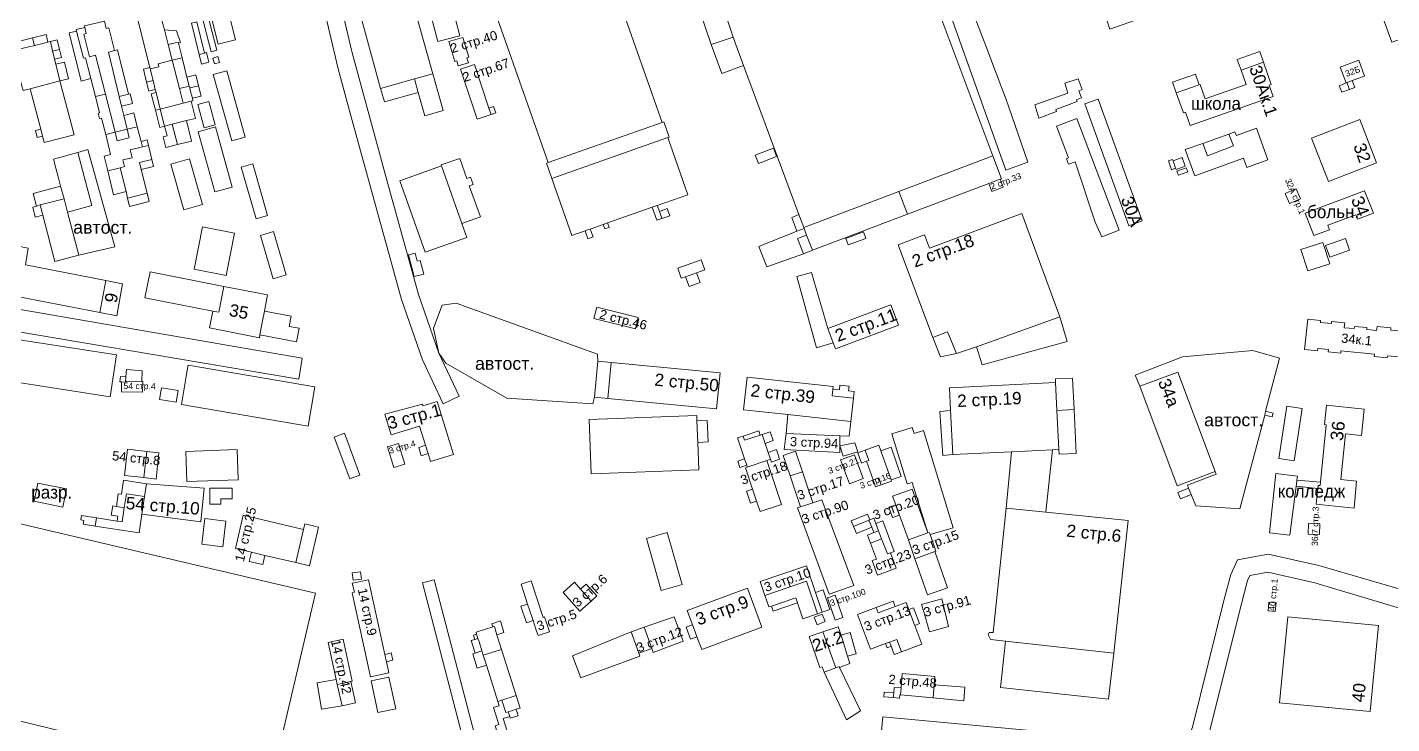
# Model space of a CAD drawing. Header units: metres. Extents: x 9999 to 15101, y 6965 to 11034.
# Drawn here: x 13205 to 13978, y 8313 to 8708 of the extents above; entities that cross this region are included whole.
import ezdxf
from ezdxf.enums import TextEntityAlignment as Align

# ---------------------------------------------------------------- set-up
doc = ezdxf.new("R2010")
doc.units = ezdxf.units.M
doc.header["$MEASUREMENT"] = 0
for name, color, linetype, lineweight in [('Слой 14', 7, 'Continuous', 0), ('Слой 25', 7, 'Continuous', 0), ('Слой 3', 7, 'Continuous', 0), ('Слой 53', 7, 'Continuous', 0), ('Слой 8', 7, 'Continuous', 0), ('Слой 9', 7, 'Continuous', 0)]:
    doc.layers.add(name, color=color, linetype=linetype, lineweight=lineweight)
doc.styles.add('Style-arial', font='arial.shx')
doc.styles.add('Style-p131', font='p131.shx')

msp = doc.modelspace()

# ---------------------------------------------------------------- linework, layer by layer
at = {"layer": 'Слой 14', "color": 8, "linetype": 'Continuous', "lineweight": 0, "flags": 128}
for points in [[(13233.58, 8636.55), (13239.27, 8638.24), (13254.57, 8583.22), (13234.13, 8578.35), (13227.78, 8602.79), (13241.59, 8606.46), (13233.58, 8636.55)], [(13438.08, 8522.88), (13435.16, 8537.06), (13440, 8550.02), (13447.86, 8551.2), (13527.99, 8522.39), (13528.23, 8518.4), (13526.28, 8497.9), (13525.37, 8494.1), (13476.53, 8497.37), (13442.1, 8517.28), (13438.08, 8522.88)], [(13877.92, 8455.87), (13856.82, 8512.17), (13835.31, 8504.11), (13832.65, 8510.38), (13859.41, 8520.88), (13899.23, 8524.31), (13914.42, 8520.02), (13906.49, 8490.12), (13905.96, 8487.82), (13891.95, 8434.78), (13866.9, 8436.49), (13864.26, 8442.76), (13862.74, 8446.43), (13862.19, 8448.06), (13878.46, 8454.27), (13877.92, 8455.87)]]:
    msp.add_lwpolyline(points, close=True, dxfattribs=at)
at = {"layer": 'Слой 25', "color": 8, "linetype": 'Continuous', "lineweight": 0, "flags": 128}
for points in [[(13737.35, 8724.57), (13748.28, 8695.99), (13752.48, 8685), (13754.74, 8679.1), (13756.1, 8675.52), (13757.85, 8670.94), (13759.3, 8667.16), (13771.84, 8631.04), (13759.36, 8626.56), (13626.24, 9000.32)], [(13354.24, 8840.96), (13388.8, 8693.76), (13409.28, 8618.88), (13426.56, 8556.16), (13438.08, 8522.88), (13449.6, 8498.56), (13440.56, 8494.28), (13428.79, 8519.14), (13416.98, 8553.29), (13388.13, 8658.06), (13381.14, 8683.91), (13343.97, 8841.09)], [(13146.88, 8556.8), (13207.52, 8546.56), (13360.64, 8520), (13358.72, 8508.16), (13152.93, 8542.89)]]:
    msp.add_lwpolyline(points, dxfattribs=at)
msp.add_lwpolyline([(14009.85, 8381.28), (14008.73, 8370.5), (13934.36, 8392.82), (13907.67, 8398.76), (13897.47, 8396.87), (13896.17, 8394.06), (13892.76, 8380.97), (13874.47, 8307.85), (13869.33, 8295.51), (13858, 8291.27), (13688.68, 8306.84), (13689.6, 8316.8), (13856.64, 8301.44), (13861.76, 8303.36), (13864.96, 8311.04), (13882.88, 8382.72), (13886.72, 8397.44), (13890.56, 8405.76), (13907.84, 8408.96), (13936.64, 8402.56), (14009.85, 8381.28)], close=True, dxfattribs=at)
at = {"layer": 'Слой 3', "color": 8, "linetype": 'Continuous', "lineweight": 0, "flags": 128}
for points in [[(13775.89, 8807.23), (13780.31, 8808.78), (13785.77, 8810.7), (13783.31, 8817.4), (13798.41, 8822.93), (13787.08, 8853.85), (13740.19, 8836.67), (13739.01, 8839.92), (13789.9, 8858.56), (13791.07, 8855.36), (13802.69, 8823.65), (13806.63, 8812.9), (13788.32, 8806.46), (13819.23, 8718.67), (13852.58, 8730.41), (13856.32, 8719.79), (13818.29, 8706.4), (13814.76, 8716.43), (13808.62, 8714.27), (13775.89, 8807.23)], [(13584.72, 8757.75), (13690.73, 8797.99), (13751.96, 8634.62), (13698.78, 8614.49), (13644.81, 8594.06), (13642.01, 8601.37), (13610.78, 8685.82), (13604.86, 8701.98), (13598.2, 8721.49), (13591.92, 8738.52), (13588.13, 8748.64), (13584.72, 8757.75)], [(14001.16, 8673.46), (13999.55, 8672.88), (13993.38, 8670.63), (13982.47, 8700.61), (13978.05, 8699), (13958.05, 8753.97), (13970.26, 8758.41), (14001.16, 8673.46)], [(13385.57, 8744.31), (13393.12, 8746.38), (13393.65, 8744.45), (13415.25, 8750.36), (13434.75, 8681.17), (13424.28, 8678.25), (13405.12, 8672.9), (13386.33, 8741.52), (13385.57, 8744.31)], [(13532.1, 8745.93), (13564.53, 8653.6), (13499.97, 8630.92), (13467.54, 8723.26), (13532.1, 8745.93)], [(13322.98, 8700.46), (13313.11, 8697.97), (13305.88, 8726.7), (13315.75, 8729.19), (13322.98, 8700.46)], [(13274.32, 8684.7), (13267.86, 8710.26), (13267.01, 8713.62), (13265.63, 8713.27), (13264.31, 8718.47), (13286.15, 8723.99), (13288.46, 8714.86), (13283.66, 8713.65), (13280.83, 8712.93), (13282.63, 8705.97), (13284.78, 8697.71), (13284.96, 8697.01), (13287.08, 8688.86), (13279, 8686.81), (13279.41, 8685.18), (13274.51, 8683.94), (13274.32, 8684.7)], [(13312.39, 8694.46), (13309.1, 8693.61), (13302.28, 8719.88), (13305.57, 8720.73), (13312.39, 8694.46)], [(13585.7, 8717.22), (13598.2, 8721.49), (13604.86, 8701.98), (13592.35, 8697.71), (13585.7, 8717.22)], [(13433.44, 8715.2), (13445.86, 8718.48), (13450.02, 8702.75), (13437.6, 8699.46), (13433.44, 8715.2)], [(13243.52, 8668.21), (13240.95, 8678.44), (13237.99, 8690.25), (13236.73, 8689.93), (13232.82, 8705.36), (13232.59, 8706.25), (13237.5, 8707.45), (13238.34, 8703.99), (13236.97, 8703.65), (13240.1, 8690.82), (13243.67, 8691.69), (13249.26, 8669.67), (13243.52, 8668.21)], [(13259.64, 8657.62), (13261.57, 8649.7), (13254.74, 8648.04), (13249.26, 8669.67), (13243.67, 8691.69), (13240.1, 8690.82), (13236.97, 8703.65), (13238.34, 8703.99), (13237.5, 8707.45), (13237.3, 8708.28), (13248.66, 8711.05), (13249.7, 8706.76), (13251.16, 8707.11), (13254.29, 8694.28), (13250.91, 8693.45), (13257.04, 8668.3), (13258.37, 8662.83), (13259.64, 8657.62)], [(13290.53, 8698.56), (13290.38, 8699.16), (13284.78, 8697.71), (13282.63, 8705.97), (13289.44, 8705.44), (13291.68, 8698.88), (13290.53, 8698.56)], [(13300.91, 8710.51), (13305.29, 8692.9), (13302.28, 8692.15), (13297.91, 8709.76), (13300.91, 8710.51)], [(13198.43, 8699.1), (13199.49, 8694.86), (13209.01, 8697.18), (13213.74, 8698.34), (13216.62, 8699.04), (13218.02, 8699.38), (13219.32, 8694.05), (13220, 8691.25), (13220.45, 8689.44), (13221.13, 8686.63), (13223.46, 8677.12), (13206.62, 8672.72), (13202.6, 8671.66), (13202.09, 8673.59), (13200.24, 8680.68), (13196.79, 8693.87), (13171.92, 8687.36), (13170.71, 8692.01), (13195.44, 8699.09), (13195.59, 8698.33), (13198.43, 8699.1)], [(13207.96, 8701.49), (13209.01, 8697.18), (13199.49, 8694.86), (13198.43, 8699.1), (13207.96, 8701.49)], [(13209.01, 8697.18), (13207.96, 8701.49), (13215.57, 8703.34), (13216.62, 8699.04), (13213.74, 8698.34), (13209.01, 8697.18)], [(13223.25, 8695.01), (13219.32, 8694.05), (13218.02, 8699.38), (13221.95, 8700.34), (13223.25, 8695.01)], [(13290.38, 8699.16), (13290.53, 8698.56), (13292.64, 8690.26), (13287.08, 8688.86), (13284.96, 8697.01), (13284.78, 8697.71), (13290.38, 8699.16)], [(13447.12, 8688.21), (13443.72, 8699.37), (13451.62, 8701.78), (13455.02, 8690.61), (13453.95, 8690.29), (13454.85, 8687.34), (13449.13, 8685.6), (13448.24, 8688.55), (13447.12, 8688.21)], [(13610.78, 8685.82), (13598.37, 8681.26), (13592.35, 8697.71), (13604.86, 8701.98), (13610.78, 8685.82)], [(13219.32, 8694.05), (13223.25, 8695.01), (13224.38, 8690.4), (13220.45, 8689.44), (13220, 8691.25), (13219.32, 8694.05)], [(13262.24, 8669.57), (13257.04, 8668.3), (13250.91, 8693.45), (13254.29, 8694.28), (13256.03, 8694.7), (13262.24, 8669.57)], [(13279.41, 8685.18), (13279, 8686.81), (13287.08, 8688.86), (13291.15, 8672.74), (13293.25, 8664.43), (13280.28, 8661.15), (13277.91, 8670.52), (13277.47, 8672.25), (13276.2, 8677.29), (13274.51, 8683.94), (13279.41, 8685.18)], [(13287.08, 8688.86), (13292.64, 8690.26), (13295.4, 8679.33), (13296.71, 8674.15), (13291.15, 8672.74), (13287.08, 8688.86)], [(13305.29, 8692.9), (13306.43, 8693.18), (13307.79, 8687.7), (13303.65, 8686.67), (13302.28, 8692.15), (13305.29, 8692.9)], [(13311.01, 8686.74), (13310.03, 8690.1), (13312.87, 8690.93), (13313.85, 8687.56), (13311.01, 8686.74)], [(13892.54, 8683.3), (13890.42, 8689.33), (13903.13, 8693.8), (13905.25, 8687.78), (13892.54, 8683.3)], [(13952.55, 8676.16), (13952.04, 8675.97), (13948.7, 8684.97), (13959.23, 8688.87), (13962.56, 8679.88), (13955.53, 8677.27), (13955.08, 8677.1), (13952.55, 8676.16)], [(13274.51, 8683.94), (13276.2, 8677.29), (13272.57, 8676.37), (13270.7, 8683.78), (13274.32, 8684.7), (13274.51, 8683.94)], [(13295.4, 8679.33), (13300.45, 8680.6), (13302.02, 8674.41), (13296.97, 8673.14), (13296.71, 8674.15), (13295.4, 8679.33)], [(13328.38, 8645.21), (13320.8, 8643.1), (13310.33, 8680.69), (13317.92, 8682.8), (13328.38, 8645.21)], [(13424.28, 8678.25), (13434.75, 8681.17), (13440.56, 8660.35), (13430.09, 8657.42), (13426.4, 8670.65), (13424.28, 8678.25)], [(13466.46, 8661.74), (13467.66, 8658.15), (13459.73, 8655.51), (13450.29, 8683.84), (13458.22, 8686.49), (13466.46, 8661.74)], [(13868.78, 8674.94), (13855.88, 8670.4), (13853.79, 8676.33), (13866.69, 8680.87), (13868.78, 8674.94)], [(13905.25, 8687.78), (13909.7, 8675.13), (13908.45, 8674.69), (13910.68, 8668.36), (13863.77, 8651.86), (13861.09, 8659.49), (13859.87, 8659.06), (13855.88, 8670.4), (13868.78, 8674.94), (13869.32, 8675.13), (13872.19, 8666.96), (13895.41, 8675.13), (13892.54, 8683.3), (13905.25, 8687.78)], [(13206.62, 8672.72), (13223.46, 8677.12), (13231.44, 8646.61), (13214.6, 8642.2), (13213.65, 8645.85), (13212.62, 8649.78), (13206.62, 8672.72)], [(13276.2, 8677.29), (13277.47, 8672.25), (13273.84, 8671.34), (13272.57, 8676.37), (13276.2, 8677.29)], [(13291.15, 8672.74), (13296.71, 8674.15), (13296.97, 8673.14), (13297.47, 8671.17), (13298.45, 8667.26), (13298.81, 8665.84), (13297.71, 8665.56), (13293.25, 8664.43), (13291.15, 8672.74)], [(13297.47, 8671.17), (13296.97, 8673.14), (13302.02, 8674.41), (13303.5, 8668.54), (13298.45, 8667.26), (13297.47, 8671.17)], [(13792.76, 8675.82), (13800.23, 8678.31), (13802.54, 8672.31), (13800.57, 8671.56), (13802.15, 8667.46), (13799.34, 8666.39), (13799.67, 8665.52), (13787.68, 8660.91), (13788.08, 8659.87), (13778.07, 8656.02), (13775.72, 8663.5), (13794.48, 8670.23), (13792.76, 8675.82)], [(13952.55, 8676.16), (13953.98, 8672.31), (13949.57, 8670.68), (13948.1, 8674.41), (13952.04, 8675.97), (13952.55, 8676.16)], [(13952.55, 8676.16), (13955.08, 8677.1), (13955.53, 8677.27), (13956.96, 8673.42), (13953.98, 8672.31), (13952.55, 8676.16)], [(13249.36, 8646.73), (13246.9, 8655.97), (13245.79, 8655.78), (13245.05, 8658.8), (13245.93, 8659.04), (13243.52, 8668.21), (13249.26, 8669.67), (13254.74, 8648.04), (13249.36, 8646.73)], [(13257.04, 8668.3), (13262.24, 8669.57), (13263.26, 8669.82), (13264.59, 8664.35), (13258.37, 8662.83), (13257.04, 8668.3)], [(13277.91, 8670.52), (13280.28, 8661.15), (13277.58, 8660.47), (13275.21, 8669.84), (13277.91, 8670.52)], [(13280.28, 8661.15), (13293.25, 8664.43), (13297.71, 8665.56), (13300.15, 8655.9), (13295.1, 8654.62), (13287.11, 8652.6), (13282.72, 8651.49), (13280.28, 8661.15)], [(13305.15, 8650.45), (13301.49, 8663.75), (13307.75, 8665.47), (13311.41, 8652.17), (13305.15, 8650.45)], [(13804.03, 8664.07), (13811.54, 8666.78), (13836.5, 8597.78), (13828.99, 8595.06), (13804.03, 8664.07)], [(13261.57, 8649.7), (13259.64, 8657.62), (13265.35, 8659.02), (13267.29, 8651.1), (13261.57, 8649.7)], [(13282.72, 8651.49), (13280.03, 8650.8), (13277.58, 8660.47), (13280.28, 8661.15), (13282.72, 8651.49)], [(13466.46, 8661.74), (13469.12, 8662.63), (13470.32, 8659.03), (13467.66, 8658.15), (13466.46, 8661.74)], [(13212.62, 8649.78), (13213.65, 8645.85), (13210.55, 8645.05), (13209.53, 8648.97), (13212.62, 8649.78)], [(13260.1, 8628.56), (13257.59, 8627.94), (13250.5, 8626.21), (13248.46, 8634.57), (13252.11, 8635.46), (13249.36, 8646.73), (13254.74, 8648.04), (13255.91, 8643.24), (13262.74, 8644.91), (13261.57, 8649.7), (13267.29, 8651.1), (13269.39, 8642.88), (13270.16, 8639.87), (13263.18, 8638.17), (13264.28, 8633.63), (13259.17, 8632.38), (13260.1, 8628.56)], [(13255.91, 8643.24), (13254.74, 8648.04), (13261.57, 8649.7), (13262.74, 8644.91), (13255.91, 8643.24)], [(13287.11, 8652.6), (13290.03, 8641.03), (13283.38, 8639.35), (13281.85, 8645.4), (13284.12, 8645.97), (13282.72, 8651.49), (13287.11, 8652.6)], [(13287.11, 8652.6), (13295.1, 8654.62), (13298.02, 8643.06), (13290.03, 8641.03), (13287.11, 8652.6)], [(13311.13, 8614.23), (13301.7, 8648.32), (13311.55, 8651.05), (13320.99, 8616.95), (13311.13, 8614.23)], [(13502.12, 8621.93), (13499.08, 8630.57), (13499.97, 8630.92), (13564.53, 8653.6), (13565.58, 8653.97), (13568.62, 8645.33), (13567.8, 8645.04), (13502.12, 8621.93)], [(13799.52, 8655.84), (13823.52, 8592.64), (13813.62, 8588.79), (13809.92, 8597.12), (13798.51, 8631.28), (13794.83, 8629.9), (13793.65, 8633.04), (13794.84, 8633.49), (13788.08, 8651.56), (13799.52, 8655.84)], [(13860.96, 8638.24), (13870.88, 8641.76), (13873.49, 8634.76), (13888.37, 8640.29), (13885.6, 8647.04), (13889.1, 8648.37), (13889.9, 8646.14), (13901.38, 8650.28), (13907.82, 8632.37), (13895.75, 8628.03), (13893.86, 8633.29), (13866.3, 8623.38), (13860.96, 8638.24)], [(13932.5, 8644.65), (13959.81, 8655.26), (13969.37, 8630.68), (13942.05, 8620.07), (13932.5, 8644.65)], [(13269.39, 8642.88), (13272.93, 8643.79), (13273.6, 8640.6), (13270.16, 8639.87), (13269.39, 8642.88)], [(13567.8, 8645.04), (13579.18, 8612.67), (13561.84, 8606.57), (13558.95, 8605.55), (13533.64, 8596.65), (13531.26, 8595.81), (13523.89, 8593.22), (13521.8, 8592.49), (13520.97, 8592.19), (13513.5, 8589.57), (13502.12, 8621.93), (13567.8, 8645.04)], [(13885.6, 8647.04), (13888.37, 8640.29), (13873.49, 8634.76), (13870.88, 8641.76), (13885.6, 8647.04)], [(13219.9, 8632.42), (13219.77, 8632.88), (13233.58, 8636.55), (13241.59, 8606.46), (13227.78, 8602.79), (13225.75, 8610.41), (13223.85, 8617.55), (13222.28, 8623.46), (13220.6, 8629.78), (13219.9, 8632.42)], [(13263.18, 8638.17), (13270.16, 8639.87), (13273.6, 8640.6), (13275.53, 8632.69), (13268.52, 8630.98), (13269.49, 8627.01), (13272.79, 8613.44), (13261.78, 8610.76), (13260.89, 8614.4), (13257.59, 8627.94), (13260.1, 8628.56), (13259.17, 8632.38), (13264.28, 8633.63), (13263.18, 8638.17)], [(13629.4, 8634.3), (13619.11, 8630.35), (13617.32, 8635.02), (13627.61, 8638.97), (13627.98, 8638.01), (13629.4, 8634.3)], [(13698.78, 8614.49), (13751.96, 8634.62), (13756.85, 8621.72), (13756.07, 8621.43), (13749.73, 8619.03), (13703.66, 8601.59), (13698.78, 8614.49)], [(13257.59, 8627.94), (13260.89, 8614.4), (13253.81, 8612.67), (13250.5, 8626.21), (13257.59, 8627.94)], [(13268.52, 8630.98), (13275.53, 8632.69), (13276.49, 8628.72), (13269.49, 8627.01), (13268.52, 8630.98)], [(13304.21, 8607.19), (13293.55, 8604.18), (13286.24, 8630.02), (13296.9, 8633.03), (13304.21, 8607.19)], [(13332.64, 8630.24), (13341.12, 8600.94), (13334.6, 8599.05), (13326.12, 8628.35), (13332.64, 8630.24)], [(13451.16, 8596.41), (13453.97, 8588.47), (13430.29, 8580.08), (13415.94, 8620.6), (13439.62, 8628.98), (13451.16, 8596.41)], [(13439.62, 8628.98), (13439.43, 8629.53), (13449.97, 8633.26), (13453.99, 8621.93), (13455.95, 8622.63), (13457.45, 8618.39), (13455.27, 8617.62), (13461.73, 8600.07), (13451.16, 8596.41), (13439.62, 8628.98)], [(13854.02, 8631.82), (13855.5, 8627.65), (13853.16, 8626.82), (13851.39, 8631.82), (13853.73, 8632.65), (13854.02, 8631.82)], [(13860.91, 8628.77), (13855.76, 8626.94), (13855.5, 8627.65), (13854.02, 8631.82), (13859.18, 8633.65), (13860.91, 8628.77)], [(13856.24, 8625.95), (13861.53, 8627.93), (13862.38, 8625.67), (13857.08, 8623.68), (13856.24, 8625.95)], [(13749.73, 8619.03), (13756.07, 8621.43), (13757.78, 8616.9), (13751.44, 8614.5), (13749.73, 8619.03)], [(13212.31, 8606.84), (13210.11, 8606.25), (13208.21, 8613.39), (13223.85, 8617.55), (13225.75, 8610.41), (13212.31, 8606.84)], [(13261.78, 8610.76), (13272.79, 8613.44), (13273.94, 8608.75), (13262.92, 8606.07), (13261.78, 8610.76)], [(13698.78, 8614.49), (13703.66, 8601.59), (13649.69, 8581.16), (13646.43, 8589.78), (13645.02, 8593.5), (13644.81, 8594.06), (13698.78, 8614.49)], [(13926.23, 8610.34), (13920, 8607.64), (13917.52, 8613.37), (13923.75, 8616.06), (13926.23, 8610.34)], [(13928.91, 8602.26), (13962.49, 8614.92), (13967.6, 8602.26), (13958.51, 8598.83), (13957.57, 8601.31), (13941.7, 8595.33), (13942.64, 8592.84), (13933.74, 8589.48), (13928.91, 8602.26)], [(13212.31, 8606.84), (13213.82, 8601.05), (13209.5, 8599.93), (13208, 8605.69), (13210.11, 8606.25), (13212.31, 8606.84)], [(13227.78, 8602.79), (13234.13, 8578.35), (13220.63, 8574.84), (13213.82, 8601.05), (13212.31, 8606.84), (13225.75, 8610.41), (13227.78, 8602.79)], [(13563.03, 8603.19), (13564.44, 8599.18), (13561.56, 8598.16), (13558.95, 8605.55), (13561.84, 8606.57), (13563.03, 8603.19)], [(13563.03, 8603.19), (13567.53, 8604.77), (13568.94, 8600.76), (13564.44, 8599.18), (13563.03, 8603.19)], [(13531.26, 8595.81), (13533.64, 8596.65), (13534.52, 8594.14), (13532.15, 8593.3), (13531.26, 8595.81)], [(13644.81, 8594.06), (13645.02, 8593.5), (13640.93, 8591.96), (13638, 8599.83), (13642.01, 8601.37), (13644.81, 8594.06)], [(13726.35, 8535.01), (13718.03, 8531.75), (13698.32, 8584.34), (13713.24, 8589.87), (13716.09, 8582.36), (13768.29, 8602.06), (13789.82, 8543.55), (13742.69, 8526.48), (13731.32, 8522.62), (13726.35, 8535.01)], [(13146.38, 8565.18), (13149.74, 8583.32), (13167.77, 8579.84), (13174, 8578.64), (13176.01, 8588.38), (13205.47, 8582.3), (13203.96, 8572.86), (13249.52, 8564.06), (13246.03, 8545.94), (13146.38, 8565.18)], [(13317.65, 8566.89), (13299.41, 8570.51), (13304.15, 8594.43), (13322.39, 8590.81), (13317.65, 8566.89)], [(13351.68, 8567.2), (13344.25, 8565.01), (13337, 8589.59), (13344.43, 8591.78), (13351.68, 8567.2)], [(13520.97, 8592.19), (13521.8, 8592.49), (13523.89, 8593.22), (13525.46, 8588.75), (13522.54, 8587.72), (13520.97, 8592.19)], [(13644.6, 8579.23), (13624, 8571.75), (13619.31, 8583.35), (13640.93, 8591.96), (13645.02, 8593.5), (13646.43, 8589.78), (13641.34, 8587.85), (13644.6, 8579.23)], [(13646.43, 8589.78), (13649.69, 8581.16), (13644.6, 8579.23), (13641.34, 8587.85), (13646.43, 8589.78)], [(13668.58, 8587.89), (13678.61, 8591.61), (13679.97, 8587.94), (13669.94, 8584.22), (13668.58, 8587.89)], [(13940.46, 8583.95), (13951.76, 8587.93), (13954.09, 8581.31), (13942.78, 8577.34), (13940.46, 8583.95)], [(13926.52, 8581.66), (13938.98, 8585.62), (13942.87, 8573.41), (13930.41, 8569.44), (13926.52, 8581.66)], [(13420.98, 8578.64), (13424.67, 8579.57), (13425.83, 8574.97), (13427.57, 8575.41), (13429.53, 8567.61), (13424.1, 8566.25), (13420.98, 8578.64)], [(13573.44, 8571.04), (13586.71, 8575.76), (13588.72, 8570.11), (13584.13, 8568.48), (13577.79, 8566.22), (13575.45, 8565.39), (13573.44, 8571.04)], [(13313.37, 8546.05), (13310.11, 8546.7), (13271.59, 8554.33), (13274.51, 8569.03), (13316.28, 8560.75), (13313.37, 8546.05)], [(13584.13, 8568.48), (13586.16, 8562.95), (13579.85, 8560.63), (13577.79, 8566.22), (13584.13, 8568.48)], [(13652.14, 8525.9), (13640.87, 8566.35), (13649.27, 8568.56), (13658.4, 8536.88), (13661.45, 8528.7), (13652.14, 8525.9)], [(13246.03, 8545.94), (13249.52, 8564.06), (13258.96, 8562.12), (13255.6, 8544.09), (13246.03, 8545.94)], [(13313.37, 8546.05), (13316.28, 8560.75), (13341.06, 8555.9), (13339.32, 8546.69), (13338.26, 8541.12), (13336.78, 8533.27), (13336.46, 8531.59), (13308.22, 8537.19), (13310.11, 8546.7), (13313.37, 8546.05)], [(13658.4, 8536.88), (13694.17, 8550.29), (13698.5, 8538.75), (13662.73, 8525.34), (13661.45, 8528.7), (13658.4, 8536.88)], [(13336.78, 8533.27), (13338.26, 8541.12), (13339.32, 8546.69), (13354.35, 8543.85), (13353.26, 8538.07), (13358.99, 8536.99), (13357.54, 8529.33), (13336.78, 8533.27)], [(13549.47, 8536.68), (13525.94, 8542.47), (13527.51, 8548.88), (13551.05, 8543.1), (13549.47, 8536.68)], [(13162.42, 8512.12), (13166.1, 8535.81), (13255.52, 8521.92), (13251.84, 8498.24), (13162.42, 8512.12)], [(13726.35, 8535.01), (13731.32, 8522.62), (13722.37, 8520.75), (13718.03, 8531.75), (13726.35, 8535.01)], [(13533.84, 8497.18), (13526.28, 8497.9), (13528.23, 8518.4), (13535.79, 8517.68), (13533.84, 8497.18)], [(13260.74, 8509.47), (13261.1, 8513.73), (13270.09, 8512.96), (13269.84, 8506.8), (13261.03, 8507.1), (13260.56, 8507.12), (13260.7, 8509.03), (13260.74, 8509.47)], [(13296, 8516), (13367.85, 8503.78), (13364.08, 8481.61), (13292.23, 8493.83), (13294.96, 8509.75), (13295.73, 8514.38), (13296, 8516)], [(13533.84, 8497.18), (13535.79, 8517.68), (13597.41, 8511.82), (13595.45, 8491.32), (13533.84, 8497.18)], [(13835.31, 8504.11), (13856.82, 8512.17), (13877.92, 8455.87), (13856.41, 8447.81), (13835.31, 8504.11)], [(13260.74, 8509.47), (13260.7, 8509.03), (13260.56, 8507.12), (13261.03, 8507.1), (13260.98, 8506.38), (13258.25, 8506.57), (13257.47, 8506.62), (13257.68, 8509.68), (13260.74, 8509.47)], [(13260.98, 8506.38), (13261.03, 8507.1), (13269.84, 8506.8), (13270.32, 8506.88), (13270.16, 8500.8), (13258.32, 8500.96), (13258.25, 8506.57), (13260.98, 8506.38)], [(13279.78, 8496.62), (13280.9, 8503.34), (13290.4, 8501.76), (13289.28, 8495.04), (13279.78, 8496.62)], [(13672.98, 8497.34), (13671.54, 8484.16), (13635.84, 8488.05), (13610.73, 8490.78), (13612.74, 8509.26), (13661.54, 8503.94), (13661.38, 8502.46), (13660.97, 8498.65), (13672.98, 8497.34)], [(13660.97, 8498.65), (13661.38, 8502.46), (13665.04, 8502.06), (13665.34, 8504.82), (13670.5, 8504.26), (13670.2, 8501.5), (13673.39, 8501.16), (13672.98, 8497.34), (13660.97, 8498.65)], [(13787.49, 8506.18), (13788.25, 8490.47), (13789.33, 8468.26), (13785.75, 8468.09), (13762.55, 8466.96), (13729.21, 8465.4), (13728, 8490.35), (13727.37, 8503.26), (13787.49, 8506.18)], [(13798.02, 8490.94), (13788.25, 8490.47), (13787.49, 8506.18), (13787.38, 8508.31), (13797.15, 8508.75), (13798.02, 8490.94)], [(13430.58, 8470.68), (13427.23, 8481.55), (13411.14, 8476.59), (13407.53, 8488.33), (13428.75, 8494.09), (13429.04, 8493.01), (13437.22, 8495.53), (13446.46, 8465.49), (13433.41, 8461.47), (13432.01, 8466.01), (13430.58, 8470.68)], [(13523.2, 8485.28), (13584.18, 8487.5), (13584.28, 8484.52), (13584.73, 8472.35), (13585.3, 8456.74), (13524.31, 8454.52), (13523.2, 8485.28)], [(13671.54, 8484.16), (13670.49, 8475.87), (13665.28, 8476), (13634.88, 8477.44), (13635.84, 8488.05), (13671.54, 8484.16)], [(13728, 8490.35), (13729.21, 8465.4), (13723.7, 8465.01), (13721.92, 8489.92), (13728, 8490.35)], [(13788.25, 8490.47), (13798.02, 8490.94), (13799.23, 8466.13), (13789.46, 8465.65), (13789.33, 8468.26), (13788.25, 8490.47)], [(13906.49, 8490.12), (13910.76, 8488.99), (13910.22, 8486.78), (13905.96, 8487.82), (13906.49, 8490.12)], [(13913.92, 8463.19), (13918.56, 8492.87), (13927.2, 8491.52), (13922.56, 8461.84), (13913.92, 8463.19)], [(13937.32, 8447.89), (13937.52, 8449.82), (13940.86, 8482.33), (13939.8, 8482.44), (13940.93, 8493.45), (13962.38, 8491.25), (13960.84, 8476.24), (13951.72, 8477.18), (13949.06, 8451.25), (13957.98, 8450.33), (13956.6, 8435.09), (13935.08, 8437.4), (13936.03, 8446.3), (13936.21, 8447.95), (13937.32, 8447.89)], [(13584.28, 8484.52), (13590.17, 8484.74), (13590.61, 8472.57), (13584.73, 8472.35), (13584.28, 8484.52)], [(13716.37, 8420.07), (13715.91, 8421.34), (13715.09, 8421.05), (13706.17, 8449.66), (13703.43, 8448.82), (13694.77, 8477.26), (13706.27, 8480.76), (13707.29, 8477.41), (13712.64, 8479.04), (13729.39, 8424.03), (13716.37, 8420.07)], [(13393.39, 8453.82), (13387.63, 8451.67), (13378.83, 8475.35), (13384.59, 8477.49), (13393.39, 8453.82)], [(13418.8, 8459.95), (13412.53, 8458.05), (13408.94, 8469.88), (13415.2, 8471.78), (13418.8, 8459.95)], [(13610.49, 8475.92), (13611.28, 8473.54), (13620.17, 8476.51), (13621.25, 8476.87), (13622.94, 8471.8), (13624.65, 8466.68), (13625.96, 8462.75), (13623.96, 8462.07), (13612.85, 8458.36), (13612.49, 8459.42), (13611.31, 8462.97), (13607.33, 8474.86), (13610.49, 8475.92)], [(13611.28, 8473.54), (13610.49, 8475.92), (13619.37, 8478.88), (13620.17, 8476.51), (13611.28, 8473.54)], [(13622.94, 8471.8), (13621.25, 8476.87), (13625.84, 8478.4), (13627.54, 8473.34), (13622.94, 8471.8)], [(13634.88, 8477.44), (13665.28, 8476), (13665.33, 8470.38), (13665.28, 8466.56), (13633.76, 8468.32), (13634.88, 8477.44)], [(13667.18, 8464.46), (13665.33, 8470.38), (13673.79, 8472.07), (13675.49, 8467.06), (13667.18, 8464.46)], [(13272.65, 8467.21), (13271.01, 8452.36), (13259.99, 8453.59), (13261.64, 8468.43), (13272.65, 8467.21)], [(13271.01, 8452.36), (13272.65, 8467.21), (13279.56, 8466.44), (13277.92, 8451.6), (13271.01, 8452.36)], [(13295.35, 8450.11), (13294.71, 8467.23), (13323.84, 8468.32), (13324.48, 8451.2), (13295.35, 8450.11)], [(13432.01, 8466.01), (13428.16, 8464.82), (13426.73, 8469.49), (13430.58, 8470.68), (13432.01, 8466.01)], [(13625.96, 8462.75), (13624.65, 8466.68), (13629.31, 8468.23), (13631.14, 8462.75), (13626.48, 8461.19), (13625.96, 8462.75)], [(13637.12, 8453.32), (13633.23, 8464.95), (13640.21, 8467.29), (13644.1, 8455.65), (13637.12, 8453.32)], [(13678.52, 8451.84), (13670.69, 8448.93), (13665.66, 8462.45), (13673.49, 8465.36), (13678.52, 8451.84)], [(13681.71, 8462.16), (13680.33, 8461.67), (13677.46, 8460.65), (13675.38, 8466.51), (13679.62, 8468.02), (13681.71, 8462.16)], [(13684.06, 8451.19), (13680.33, 8461.67), (13681.71, 8462.16), (13679.62, 8468.02), (13687.29, 8470.75), (13688.43, 8467.55), (13694.28, 8451.11), (13694.55, 8450.37), (13688.73, 8448.29), (13687.29, 8452.34), (13684.06, 8451.19)], [(13694.28, 8451.11), (13688.43, 8467.55), (13694.4, 8469.6), (13700.06, 8453.1), (13694.28, 8451.11)], [(13785.75, 8468.09), (13781.98, 8432.81), (13759.57, 8435.1), (13762.55, 8466.96), (13785.75, 8468.09)], [(13612.49, 8459.42), (13608.62, 8458.13), (13607.44, 8461.67), (13611.31, 8462.97), (13612.49, 8459.42)], [(13612.85, 8458.36), (13623.96, 8462.07), (13632.26, 8437.21), (13620.05, 8433.13), (13618.08, 8439.02), (13615.81, 8445.83), (13611.75, 8457.99), (13612.85, 8458.36)], [(13211, 8449.25), (13227.19, 8445.98), (13225.12, 8435.71), (13208.92, 8438.98), (13211, 8449.25)], [(13261.15, 8443.23), (13259.92, 8435.31), (13255.4, 8436.01), (13256.51, 8443.23), (13258.26, 8442.95), (13259.5, 8450.97), (13272.57, 8448.93), (13271.44, 8441.63), (13261.15, 8443.23)], [(13303.32, 8427.31), (13269.89, 8431.59), (13271.44, 8441.63), (13272.57, 8448.93), (13305.06, 8446.39), (13303.32, 8427.31)], [(13637.12, 8453.32), (13644.1, 8455.65), (13649.97, 8438.12), (13642.99, 8435.78), (13637.12, 8453.32)], [(13687.29, 8452.34), (13688.73, 8448.29), (13685.5, 8447.14), (13684.06, 8451.19), (13687.29, 8452.34)], [(13923.93, 8448.48), (13923.8, 8447.49), (13920.26, 8419.72), (13908.72, 8421.12), (13912.22, 8454.77), (13924.53, 8453.2), (13924.24, 8450.88), (13923.93, 8448.48)], [(13937.32, 8447.89), (13936.21, 8447.95), (13936.03, 8446.3), (13923.8, 8447.49), (13923.93, 8448.48), (13924.24, 8450.88), (13937.52, 8449.82), (13937.32, 8447.89)], [(13271.44, 8441.63), (13269.89, 8431.59), (13268.26, 8421.07), (13243.47, 8424.91), (13244.19, 8429.53), (13255.82, 8427.74), (13258.68, 8427.29), (13259.92, 8435.31), (13261.15, 8443.23), (13271.44, 8441.63)], [(13308.45, 8446.37), (13320.99, 8446.37), (13320.99, 8440.36), (13314.53, 8440.36), (13314.53, 8437.36), (13308.45, 8437.36), (13308.45, 8446.37)], [(13618.08, 8439.02), (13614.71, 8437.89), (13612.43, 8444.7), (13615.81, 8445.83), (13618.08, 8439.02)], [(13698.01, 8434.03), (13696.93, 8437), (13695.19, 8441.82), (13706.15, 8445.77), (13715.09, 8421.05), (13704.14, 8417.09), (13699.03, 8431.2), (13698.01, 8434.03)], [(13862.74, 8446.43), (13864.26, 8442.76), (13858.26, 8440.29), (13856.74, 8443.96), (13862.74, 8446.43)], [(13259.92, 8435.31), (13258.68, 8427.29), (13255.82, 8427.74), (13256.25, 8430.52), (13252.51, 8431.1), (13253.32, 8436.33), (13255.4, 8436.01), (13259.92, 8435.31)], [(13659.2, 8386.4), (13641.2, 8435.18), (13642.99, 8435.78), (13649.97, 8438.12), (13655.15, 8439.85), (13673.12, 8391.2), (13659.2, 8386.4)], [(13698.01, 8434.03), (13699.03, 8431.2), (13695.04, 8429.76), (13692.94, 8435.56), (13696.93, 8437), (13698.01, 8434.03)], [(13759.08, 8359.7), (13750.55, 8360.64), (13749.29, 8363.31), (13749.87, 8364.62), (13752.07, 8364.62), (13759.57, 8435.1), (13781.98, 8432.81), (13828.65, 8428.02), (13820.42, 8352.97), (13759.08, 8359.7)], [(13152.41, 8326.12), (13148.11, 8327.16), (13163.05, 8387.1), (13171.41, 8420.63), (13174.36, 8432.45), (13368.29, 8386.87), (13343.12, 8279.91), (13168.34, 8322.26), (13162.16, 8323.76), (13160.12, 8324.25), (13156.19, 8325.2), (13152.41, 8326.12)], [(13243.47, 8424.91), (13236.62, 8425.97), (13236.96, 8428.15), (13235.32, 8428.41), (13235.69, 8430.85), (13244.19, 8429.53), (13243.47, 8424.91)], [(13305.6, 8429.2), (13317.44, 8427.73), (13315.64, 8413.21), (13303.8, 8414.69), (13305.6, 8429.2)], [(13339.57, 8408.33), (13331.95, 8410.12), (13322.88, 8412.24), (13327.29, 8431.06), (13361.5, 8423.05), (13357.09, 8404.23), (13339.57, 8408.33)], [(13361.5, 8423.05), (13362.22, 8426.14), (13369.93, 8424.33), (13364.8, 8402.42), (13357.09, 8404.23), (13361.5, 8423.05)], [(13673.06, 8424.68), (13671.73, 8427.9), (13680.93, 8431.69), (13682.25, 8428.48), (13681.68, 8428.24), (13673.06, 8424.68)], [(13673.06, 8424.68), (13681.68, 8428.24), (13683.3, 8424.32), (13674.68, 8420.76), (13673.06, 8424.68)], [(13685.64, 8426.42), (13687.23, 8422.22), (13684.54, 8421.21), (13683.3, 8424.32), (13681.68, 8428.24), (13682.25, 8428.48), (13684.54, 8429.33), (13685.64, 8426.42)], [(13692.18, 8409.12), (13688.95, 8417.67), (13687.23, 8422.22), (13685.64, 8426.42), (13689.59, 8427.92), (13696.13, 8410.61), (13693.91, 8409.77), (13692.18, 8409.12)], [(13930.75, 8426.43), (13937.13, 8426.26), (13936.97, 8420.25), (13930.59, 8420.42), (13930.75, 8426.43)], [(13555.68, 8417.84), (13567.53, 8421.22), (13575.9, 8391.84), (13564.04, 8388.47), (13555.68, 8417.84)], [(13682.59, 8415.27), (13680.87, 8419.82), (13684.54, 8421.21), (13687.23, 8422.22), (13688.95, 8417.67), (13682.59, 8415.27)], [(13688.95, 8417.67), (13692.18, 8409.12), (13693.91, 8409.77), (13697.16, 8401.18), (13686.6, 8397.19), (13683.51, 8405.35), (13685.99, 8406.28), (13682.59, 8415.27), (13688.95, 8417.67)], [(13715.09, 8421.05), (13715.91, 8421.34), (13716.37, 8420.07), (13719.7, 8410.76), (13719.01, 8410.51), (13707.67, 8406.46), (13704.14, 8417.09), (13715.09, 8421.05)], [(13339.57, 8408.33), (13338.35, 8403.1), (13330.73, 8404.88), (13331.95, 8410.12), (13339.57, 8408.33)], [(13707.67, 8406.46), (13719.01, 8410.51), (13726.33, 8390.02), (13715, 8385.97), (13707.67, 8406.46)], [(13646.41, 8393.69), (13622.86, 8385.66), (13620.19, 8393.5), (13646.41, 8402.44), (13651.56, 8387.33), (13655.35, 8376.2), (13652.68, 8375.29), (13646.41, 8393.69)], [(13389.01, 8398.52), (13393.71, 8399.09), (13394.22, 8394.88), (13389.52, 8394.31), (13389.01, 8398.52)], [(13408.06, 8349.59), (13408.38, 8348.12), (13409.76, 8341.76), (13399.4, 8339.51), (13389.09, 8387.18), (13390.27, 8387.43), (13389.09, 8392.55), (13398.34, 8394.55), (13407.48, 8352.27), (13408.06, 8349.59)], [(13435.41, 8394.44), (13475.97, 8238.99), (13469.33, 8237.26), (13428.77, 8392.71), (13435.41, 8394.44)], [(13492.09, 8369.59), (13491.48, 8371.44), (13490.91, 8373.16), (13488.4, 8380.76), (13484.67, 8392.04), (13490.36, 8393.92), (13497.22, 8373.19), (13498, 8373.45), (13500.78, 8365.05), (13494.3, 8362.91), (13493.5, 8365.33), (13492.09, 8369.59)], [(13518.4, 8389.16), (13524.41, 8382.49), (13517.99, 8376.72), (13508.44, 8387.33), (13514.86, 8393.1), (13518.4, 8389.16)], [(13518.4, 8389.16), (13521.62, 8392.06), (13527.62, 8385.39), (13524.41, 8382.49), (13518.4, 8389.16)], [(13584.33, 8362.28), (13583.3, 8365.07), (13581.82, 8369.03), (13578.86, 8377.02), (13612.91, 8389.67), (13621.05, 8367.74), (13587, 8355.1), (13584.33, 8362.28)], [(13641.3, 8381.36), (13640.29, 8384.32), (13626.47, 8379.6), (13625.08, 8379.13), (13622.86, 8385.66), (13646.41, 8393.69), (13652.68, 8375.29), (13644.34, 8372.45), (13641.3, 8381.36)], [(13651.56, 8387.33), (13655.77, 8388.76), (13659.57, 8377.64), (13655.35, 8376.2), (13651.56, 8387.33)], [(13491.48, 8371.44), (13487.7, 8370.19), (13484.62, 8379.51), (13488.4, 8380.76), (13490.91, 8373.16), (13491.48, 8371.44)], [(13641.3, 8381.36), (13627.48, 8376.64), (13626.47, 8379.6), (13640.29, 8384.32), (13641.3, 8381.36)], [(13667.02, 8373.11), (13662.58, 8371.58), (13658.22, 8384.21), (13662.66, 8385.74), (13667.02, 8373.11)], [(13697.5, 8360.73), (13693.47, 8359.21), (13691.18, 8358.35), (13682.7, 8355.16), (13675.32, 8374.75), (13685.89, 8378.74), (13687.03, 8375.71), (13696.54, 8379.3), (13702.78, 8381.65), (13704.3, 8377.62), (13707.22, 8369.86), (13707.67, 8368.67), (13711.66, 8358.09), (13700.13, 8353.75), (13697.5, 8360.73)], [(13687.03, 8375.71), (13685.89, 8378.74), (13695.4, 8382.32), (13696.54, 8379.3), (13687.03, 8375.71)], [(13711.52, 8380.48), (13723.04, 8383.68), (13726.88, 8368), (13716, 8364.96), (13712.8, 8376.32), (13711.52, 8380.48)], [(13908.37, 8381.86), (13912.38, 8381.51), (13911.94, 8376.48), (13907.93, 8376.83), (13908.37, 8381.86)], [(13469.54, 8368.04), (13468.77, 8367.8), (13468.21, 8369.55), (13472.96, 8371.17), (13475, 8364.66), (13471, 8363.4), (13469.54, 8368.04)], [(13554.48, 8367.6), (13571.44, 8373.44), (13576.46, 8359.75), (13559.59, 8353.25), (13558.69, 8355.6), (13554.48, 8367.6)], [(13650.69, 8373.25), (13655.31, 8375.06), (13656.98, 8370.82), (13652.36, 8369), (13650.69, 8373.25)], [(13707.22, 8369.86), (13704.3, 8377.62), (13706.97, 8378.63), (13710.34, 8369.68), (13707.67, 8368.67), (13707.22, 8369.86)], [(13970.34, 8368.64), (13965.67, 8319.89), (13914.33, 8324.81), (13919, 8373.56), (13970.34, 8368.64)], [(13459.89, 8362.53), (13460.28, 8361.31), (13458.47, 8360.74), (13457.71, 8363.15), (13459.52, 8363.72), (13459.89, 8362.53)], [(13462.53, 8354.17), (13460.85, 8359.48), (13460.28, 8361.31), (13459.89, 8362.53), (13459.52, 8363.72), (13459.18, 8364.78), (13468.77, 8367.8), (13469.54, 8368.04), (13471, 8363.4), (13473.62, 8355.09), (13463.26, 8351.82), (13462.53, 8354.17)], [(13551.35, 8352.87), (13551.94, 8351.24), (13518.45, 8338.98), (13513.85, 8351.35), (13547.06, 8364.95), (13551.35, 8352.87)], [(13551.35, 8352.87), (13547.06, 8364.95), (13554.48, 8367.6), (13558.69, 8355.6), (13551.35, 8352.87)], [(13584.33, 8362.28), (13580.69, 8360.92), (13578.18, 8367.68), (13581.82, 8369.03), (13583.3, 8365.07), (13584.33, 8362.28)], [(13655.67, 8364.97), (13663, 8344.69), (13656.32, 8342.24), (13655.3, 8345.26), (13653.9, 8344.79), (13647.97, 8362.36), (13655.67, 8364.97)], [(13655.67, 8364.97), (13664.4, 8367.92), (13666.05, 8363.06), (13669.61, 8351.16), (13671.01, 8347.03), (13665.03, 8344.82), (13664.84, 8345.36), (13663, 8344.69), (13655.67, 8364.97)], [(13666.05, 8363.06), (13671.04, 8364.56), (13674.61, 8352.65), (13669.61, 8351.16), (13666.05, 8363.06)], [(13388.31, 8336.92), (13380.59, 8335.23), (13379.98, 8338), (13375.4, 8359.01), (13383.85, 8360.85), (13389.03, 8337.07), (13388.31, 8336.92)], [(13458.74, 8352.98), (13456.49, 8360.11), (13458.47, 8360.74), (13460.28, 8361.31), (13460.85, 8359.48), (13462.53, 8354.17), (13458.74, 8352.98)], [(13693.47, 8359.21), (13694.37, 8356.81), (13692.09, 8355.95), (13691.18, 8358.35), (13693.47, 8359.21)], [(13697.5, 8360.73), (13700.13, 8353.75), (13696.1, 8352.23), (13694.37, 8356.81), (13693.47, 8359.21), (13697.5, 8360.73)], [(13759.08, 8359.7), (13820.42, 8352.97), (13817.55, 8326.81), (13756.21, 8333.54), (13759.08, 8359.7)], [(13408.06, 8349.59), (13407.48, 8352.27), (13411.16, 8353.06), (13412.05, 8348.91), (13408.38, 8348.12), (13408.06, 8349.59)], [(13465.08, 8346.06), (13459.79, 8344.53), (13457.33, 8352.51), (13458.74, 8352.98), (13462.53, 8354.17), (13463.26, 8351.82), (13465.08, 8346.06)], [(13463.26, 8351.82), (13473.62, 8355.09), (13481.87, 8328.92), (13473.86, 8326.39), (13471.51, 8325.65), (13465.08, 8346.06), (13463.26, 8351.82)], [(13656.32, 8342.24), (13663, 8344.69), (13664.84, 8345.36), (13665.03, 8344.82), (13677.06, 8320.22), (13669.02, 8315.19), (13656.32, 8342.24)], [(13718.75, 8334.97), (13718.13, 8327.72), (13699.62, 8329.3), (13699.96, 8333.32), (13700.64, 8341.37), (13719.16, 8339.79), (13718.75, 8334.97)], [(13380.59, 8335.23), (13383.24, 8323.07), (13371.59, 8321.29), (13369.22, 8336.22), (13379.98, 8338), (13380.59, 8335.23)], [(13388.31, 8336.92), (13390.96, 8324.75), (13383.24, 8323.07), (13380.59, 8335.23), (13388.31, 8336.92)], [(13413.66, 8321.48), (13403.52, 8319.32), (13399.71, 8337.2), (13409.85, 8339.36), (13413.66, 8321.48)], [(13699.62, 8329.3), (13699.19, 8329.35), (13699.15, 8327.47), (13695.54, 8327.75), (13695.77, 8330.43), (13696.02, 8333.52), (13699.96, 8333.32), (13699.62, 8329.3)], [(13718.75, 8334.97), (13736, 8333.6), (13735.52, 8325.92), (13718.13, 8327.72), (13718.75, 8334.97)], [(13473.86, 8326.39), (13476.08, 8319.32), (13477.38, 8319.73), (13478.24, 8317.01), (13474.6, 8315.87), (13479.12, 8301.55), (13473.86, 8299.89), (13470.09, 8311.84), (13472.12, 8312.48), (13469.08, 8322.1), (13472.31, 8323.12), (13471.51, 8325.65), (13473.86, 8326.39)], [(13473.86, 8326.39), (13481.87, 8328.92), (13484.1, 8321.85), (13481.85, 8321.14), (13479.81, 8320.5), (13477.38, 8319.73), (13476.08, 8319.32), (13473.86, 8326.39)], [(13695.77, 8330.43), (13695.54, 8327.75), (13690.19, 8328.19), (13690.41, 8330.87), (13695.77, 8330.43)], [(13479.81, 8320.5), (13481.85, 8321.14), (13483.01, 8317.45), (13478.55, 8316.04), (13478.24, 8317.01), (13477.38, 8319.73), (13479.81, 8320.5)]]:
    msp.add_lwpolyline(points, close=True, dxfattribs=at)
msp.add_lwpolyline([(13981.68, 8520.83), (13975.49, 8521.44), (13975.38, 8520.32), (13968.05, 8521.05), (13968.18, 8522.36), (13949.16, 8524.27), (13949.02, 8522.9), (13941.88, 8523.61), (13942.02, 8525.01), (13936.05, 8525.6), (13935.91, 8524.24), (13928.59, 8524.97), (13930.32, 8542.16), (13937.63, 8541.44), (13937.51, 8540.27), (13943.72, 8539.66), (13943.83, 8540.82), (13951.29, 8540.08), (13951.02, 8537.33), (13956.73, 8536.77), (13956.86, 8538.04), (13963.85, 8537.34), (13963.74, 8536.22), (13969.38, 8535.66), (13969.61, 8538.04), (13977.48, 8537.26), (13977.34, 8535.85), (13983.24, 8535.26)], dxfattribs=at)
at = {"layer": 'Слой 53', "color": 8, "linetype": 'Continuous', "lineweight": 0, "flags": 128}
for points in [[(13235.55, 8677.03), (13228.61, 8704.35), (13232.82, 8705.36), (13236.73, 8689.93), (13237.99, 8690.25), (13240.95, 8678.44), (13235.55, 8677.03)], [(13223.46, 8677.12), (13221.13, 8686.63), (13225.99, 8687.82), (13228.32, 8678.31), (13223.46, 8677.12)], [(13426.4, 8670.65), (13407.33, 8665.29), (13405.12, 8672.9), (13424.28, 8678.25), (13426.4, 8670.65)], [(13794.08, 8529.53), (13745.94, 8516.32), (13742.69, 8526.48), (13789.82, 8543.55), (13794.08, 8529.53)]]:
    msp.add_lwpolyline(points, close=True, dxfattribs=at)

# ---------------------------------------------------------------- texts
at = {"layer": 'Слой 14', "color": 8, "linetype": 'Continuous', "lineweight": 0, "style": 'Style-arial'}
for p in [(13230.96, 8590.57), (13458.6, 8513.48), (13871.61, 8481.47)]:
    msp.add_text('автост.', height=7.2, dxfattribs=at).set_placement(p)
at = {"layer": 'Слой 8', "color": 8, "linetype": 'Continuous', "lineweight": 0, "style": 'Style-p131'}
for s, p in [('школа', (13864.25, 8660.78)), ('больн.', (13930, 8599.41)), ('разр.', (13207.23, 8440.52)), ('колледж', (13913.35, 8441.12))]:
    msp.add_text(s, height=7.2, dxfattribs=at).set_placement(p)
at = {"layer": 'Слой 9', "color": 8, "linetype": 'Continuous', "lineweight": 0, "style": 'Style-arial'}
for s, height, rotation, p in [('2 стр.40', 5.25, 16.9, (13445.6, 8692.8)), ('2 стр.67', 5.25, 18.4, (13452.64, 8676.45)), ('30Ак.1', 7, 289.3, (13897.08, 8684.43)), ('2 стр.33', 3.5, 20.7, (13751.39, 8615.45)), ('32А стр.1', 3.5, 293.3, (13917.34, 8620.96)), ('30А', 7, 289.8, (13824.37, 8610.24)), ('2 стр.18', 7, 20.3, (13707.77, 8571.31)), ('2 стр.46', 5.25, 346.1, (13528.66, 8542.63)), ('2 стр.11', 7, 20.5, (13664.16, 8529.15)), ('2 стр.50', 7, 354.5, (13559.99, 8504.54)), ('54 стр.4', 3.5, 359.2, (13259.41, 8502.67)), ('2 стр.39', 7, 353.7, (13614.4, 8498.47)), ('2 стр.19', 7, 2.7, (13731.91, 8492.33)), ('3 стр.4', 3.5, 16.9, (13410.41, 8465.79)), ('3 стр.94', 5.25, 357.2, (13636.88, 8470.28)), ('54 стр.8', 5.25, 353.6, (13252.76, 8462.32)), ('3 стр.18', 5.25, 18.4, (13610.05, 8448.23)), ('3 стр.21', 3.5, 20.4, (13659.37, 8454.38)), ('3 стр.17', 5.25, 18.5, (13642.24, 8439.63)), ('3 стр.16', 3.5, 19.5, (13677.35, 8445.98)), ('54 стр.10', 7, 355.5, (13260.5, 8434.61)), ('3 стр.20', 5.25, 19.8, (13685.15, 8428.43)), ('3 стр.90', 5.25, 18.5, (13644.77, 8426.09)), ('36/7 стр.3', 3.5, 88.5, (13936.03, 8413.63)), ('2 стр.6', 7, 354.1, (13793.36, 8419.02)), ('3 стр.15', 5.25, 19.8, (13707.48, 8408.63)), ('3 стр.23', 5.25, 20.7, (13680.65, 8397.38)), ('3 стр.6', 5.25, 42, (13516.78, 8378.63)), ('3 стр.10', 5.25, 18.8, (13623.42, 8387.57)), ('40 стр.1', 3.5, 84.9, (13911.74, 8376.77)), ('14 стр.9', 5.25, 282.2, (13392.11, 8389.23)), ('3 стр.100', 3.5, 19, (13660.42, 8379.53)), ('3 стр.9', 7, 20.3, (13585.14, 8368.52)), ('3 стр.13', 5.25, 20.6, (13680.2, 8365.3)), ('3 стр.91', 5.25, 15.5, (13713.62, 8373.4)), ('3 стр.5', 5.25, 18.3, (13494.58, 8365.61)), ('3 стр.12', 5.25, 21, (13551.31, 8353.29)), ('2к.2', 7, 18.6, (13651.12, 8353.5)), ('14 стр.42', 5.25, 282.2, (13376.94, 8360.09)), ('2 стр.48', 5.25, 355.1, (13692.64, 8335.6)), ('40', 7, 84.5, (13962.21, 8324.81))]:
    msp.add_text(s, height=height, rotation=rotation, dxfattribs=at).set_placement(p)
for s, height, rotation, p in [('32Б', 3.5, 20.3, (13955.81, 8682.49)), ('32', 7, 289.8, (13961.22, 8636.39)), ('9', 7, 79, (13252.57, 8554.26)), ('35', 7, 348.7, (13324.84, 8546.49)), ('34к.1', 5.25, 354.2, (13958.04, 8530.65)), ('34а', 7, 292, (13851.68, 8500.49)), ('3 стр.1', 7, 15.1, (13424.19, 8487.07))]:
    msp.add_text(s, height=height, rotation=rotation, dxfattribs=at).set_placement(p, align=Align.MIDDLE_CENTER)
for s, rotation, p in [('34', 292, (13961.4, 8612.69)), ('36', 83, (13943.02, 8473.76))]:
    msp.add_text(s, height=7.2, rotation=rotation, dxfattribs=at).set_placement(p, align=Align.TOP_LEFT)
msp.add_text('14 стр.25', height=5.25, rotation=76.8, dxfattribs=at).set_placement((13331.18, 8419.64), align=Align.CENTER)

doc.saveas('drawing.dxf')
